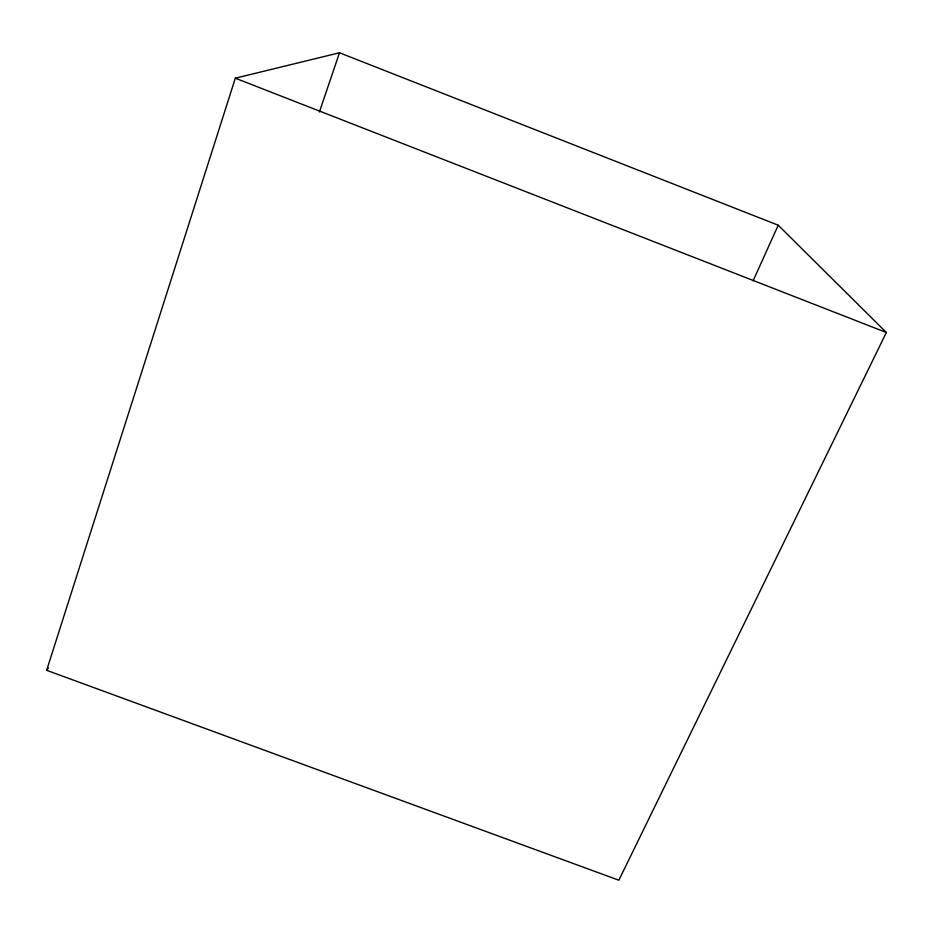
<?xml version="1.0" encoding="UTF-8"?>
<svg xmlns="http://www.w3.org/2000/svg" width="933" height="933" viewBox="0 0 933 933"><rect width="100%" height="100%" fill="white"/><g stroke="black" fill="none" stroke-linecap="round" stroke-linejoin="round"><path stroke-width="1.4" d="M46.65 670.302L235.326 78.185L339.495 52.773L778.239 225.215L886.35 332.498L618.847 880.227L46.65 670.302L48.411 667.981M319.378 112.018L339.495 52.773M753.094 280.833L778.239 225.215M235.326 78.185L886.35 332.498"/></g></svg>
